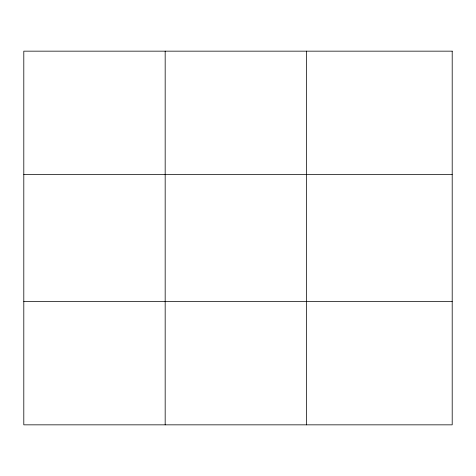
<?xml version="1.0" encoding="UTF-8"?>
<svg xmlns="http://www.w3.org/2000/svg" width="476" height="476" viewBox="0 0 476 476"><rect width="100%" height="100%" fill="white"/><g stroke="black" fill="none" stroke-linecap="round" stroke-linejoin="round"><path stroke-width="0.71" d="M165.172 424.842L165.172 51.158M306.544 424.842L306.544 51.158M23.8 174.472L452.2 174.472M23.8 301.528L452.2 301.528M452.2 51.158L452.2 424.842L23.8 424.842L23.8 51.158L452.2 51.158"/></g></svg>
